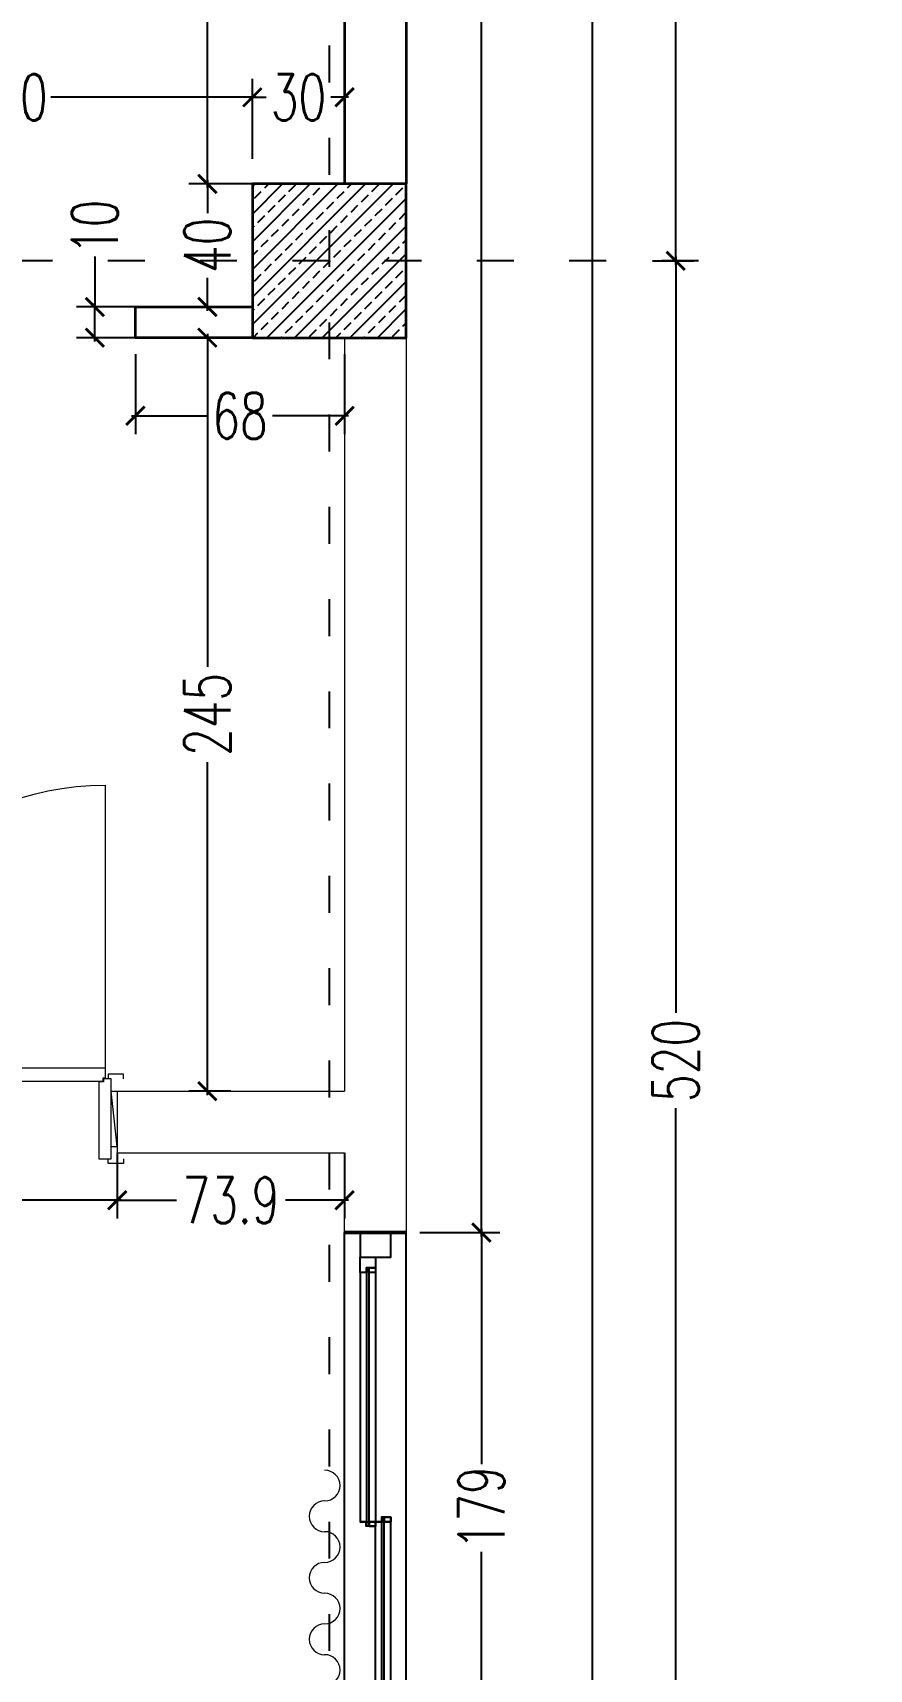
# Model space of a CAD drawing. Header units: centimetres. Extents: x -3207095 to 15275363, y -32656 to 4798027.
# Drawn here: x 701674 to 701946, y 4438882 to 4439414 of the extents above; entities that cross this region are included whole.
import ezdxf

# ---------------------------------------------------------------- set-up
doc = ezdxf.new("R2010")
doc.units = ezdxf.units.CM
doc.linetypes.add('ACAD_ISO03W100', pattern=[30, 12, -18])
doc.linetypes.add('DUZ', pattern=[500, 500])
doc.layers.get('0').update_dxf_attribs({"color": 1, "linetype": 'DUZ'})
for name, color, linetype in [('AGAC', 116, 'Continuous'), ('DIM', 1, 'DUZ'), ('KOLTAR_F', 145, 'Continuous'), ('PEN', 161, 'Continuous')]:
    doc.layers.add(name, color=color, linetype=linetype)
for name, color, linetype, lineweight in [('cam', 143, 'Continuous', 20), ('DUV', 220, 'Continuous', 50), ('DUVAR', 7, 'Continuous', 35), ('FE_PERDE', 205, 'Continuous', 15), ('gor25', 142, 'Continuous', 25), ('iç duvar', 7, 'Continuous', 50), ('KAPEN', 151, 'Continuous', 9), ('KOLON_F', 3, 'Continuous', 35)]:
    doc.layers.add(name, color=color, linetype=linetype, lineweight=lineweight)
doc.styles.add('DIM', font='ROMANSTW.SHX', dxfattribs={"width": 0.7})
doc.dimstyles.new('1_100', dxfattribs={"dimtxt": 15, "dimasz": 6, "dimexe": 6, "dimexo": 0, "dimgap": 2, "dimtad": 0, "dimdec": 1, "dimzin": 11, "dimdsep": 46, "dimtxsty": 'DIM', "dimblk": 'ARCHTICK', "dimcen": 3, "dimdle": 1.25, "dimclrt": 2, "dimadec": 0, "dimazin": 0, "dimtfac": 1.25, "dimtdec": 1, "dimtix": 1, "dimtofl": 0, "dimtmove": 1, "dimatfit": 3, "dimldrblk": 'ARCHTICK', "dimfxl": 20, "dimfxlon": 1, "dimtolj": 1, "dimtzin": 0, "dimarcsym": 0})

# ---------------------------------------------------------------- blocks, each defined once
blk = doc.blocks.new('GEN_BLOCK00601')
at = {"linetype": 'Continuous', "ltscale": 50}
for centre, start, end in [((50, 50), 0, 180), ((250, 50), 0, 180), ((450, 50), 0, 180), ((650, 50), 0, 180), ((850, 50), 0, 180), ((150, 50), 180, 0), ((350, 50), 180, 0), ((550, 50), 180, 0), ((750, 50), 180, 0), ((950, 50), 180, 0)]:
    blk.add_arc(centre, 50, start, end, dxfattribs=at)
for tag in ['Sfb', 'FLOOR']:
    blk.add_attdef(tag, (0, 0), '', height=1)
blk = doc.blocks.new('K210')
for p, q in [((0.04, 0.985), (0.04, 0.032)), ((0.96, 0.032), (0.96, 0.065)), ((0.04, 0.032), (0.047, 0.032)), ((0.047, 0.032), (0.047, 0.022)), ((0.047, 0.022), (0.953, 0.022)), ((0.953, 0.032), (0.96, 0.032)), ((0.953, 0.022), (0.953, 0.032))]:
    blk.add_line(p, q)
for points in [[(0.04, 0.065), (0.96, 0.065)], [(-0.02, 0.03), (-0.02, 0.045), (0.03, 0.045), (0.03, 0.03)], [(1.02, 0.03), (1.02, 0.045), (0.97, 0.045), (0.97, 0.03)], [(0.02, -0.19), (0, -0.19), (0.02, -0.01), (0, -0.01)], [(0.98, -0.19), (1, -0.19), (0.98, -0.01), (1, -0.01)], [(-0.02, -0.23), (-0.02, -0.245), (0.03, -0.245), (0.03, -0.23)], [(1.02, -0.23), (1.02, -0.245), (0.97, -0.245), (0.97, -0.23)]]:
    blk.add_lwpolyline(points)
for points in [[(0.02, 0.03), (0.045, 0.03), (0.045, 0.02), (0.06, 0.02), (0.06, -0.23), (0.02, -0.23)], [(0.98, 0.03), (0.955, 0.03), (0.955, 0.02), (0.94, 0.02), (0.94, -0.23), (0.98, -0.23)]]:
    blk.add_lwpolyline(points, close=True)
blk.add_arc((0.04, 0.065), 0.92, 0, 90)
blk = doc.blocks.new('_ArchTick')
at = {"color": 0, "linetype": 'ByBlock', "const_width": 0.15}
blk.add_lwpolyline([(-0.5, -0.5), (0.5, 0.5)], dxfattribs=at)
blk = doc.blocks.new('*D5183')
at = {"layer": 'Defpoints', "color": 0, "linetype": 'Continuous', "lineweight": 5, "transparency": 16777216}
for p in [(701795.1, 4439884.58), (701819.55, 4439884.58), (701795.1, 4439023.59)]:
    blk.add_point(p, dxfattribs=at)
at = {"layer": 'DIM', "color": 0, "linetype": 'Continuous', "lineweight": -2, "transparency": 16777216}
for p, q in [((701819.55, 4439885.83), (701819.55, 4439467.33)), ((701799.55, 4439884.58), (701825.55, 4439884.58)), ((701819.55, 4439022.34), (701819.55, 4439440.83)), ((701799.55, 4439023.59), (701825.55, 4439023.59))]:
    blk.add_line(p, q, dxfattribs=at)
at = {"layer": 'DIM', "color": 0, "linetype": 'Continuous', "lineweight": -2, "transparency": 16777216, "xscale": 6, "yscale": 6, "zscale": 6}
for p, rotation in [((701819.55, 4439884.58), 90), ((701819.55, 4439023.59), 270)]:
    blk.add_blockref('_ArchTick', p, dxfattribs=dict(at, rotation=rotation))
at = {"layer": 'DIM', "color": 2, "linetype": 'Continuous', "lineweight": 5, "transparency": 16777216, "insert": (701819.55, 4439454.08), "char_height": 15, "attachment_point": 5, "rotation": 90, "style": 'DIM'}
blk.add_mtext('\\A1;861', dxfattribs=at)
blk = doc.blocks.new('*D5184')
at = {"layer": 'Defpoints', "color": 0, "linetype": 'Continuous', "lineweight": 5, "transparency": 16777216}
for p in [(701875.12, 4439859.58), (701875.12, 4439339.58), (701882.71, 4439339.58)]:
    blk.add_point(p, dxfattribs=at)
at = {"layer": 'DIM', "color": 0, "linetype": 'Continuous', "lineweight": -2, "transparency": 16777216}
for p, q in [((701875.12, 4439859.58), (701888.71, 4439859.58)), ((701882.71, 4439860.83), (701882.71, 4439615.08)), ((701882.71, 4439338.33), (701882.71, 4439584.08)), ((701875.12, 4439339.58), (701888.71, 4439339.58))]:
    blk.add_line(p, q, dxfattribs=at)
at = {"layer": 'DIM', "color": 0, "linetype": 'Continuous', "lineweight": -2, "transparency": 16777216, "xscale": 6, "yscale": 6, "zscale": 6}
for p, rotation in [((701882.71, 4439859.58), 90), ((701882.71, 4439339.58), 270)]:
    blk.add_blockref('_ArchTick', p, dxfattribs=dict(at, rotation=rotation))
at = {"layer": 'DIM', "color": 2, "linetype": 'Continuous', "lineweight": 5, "transparency": 16777216, "insert": (701882.71, 4439599.58), "char_height": 15, "attachment_point": 5, "rotation": 90, "style": 'DIM'}
blk.add_mtext('\\A1;520', dxfattribs=at)
blk = doc.blocks.new('*D5186')
at = {"layer": 'Defpoints', "color": 0, "linetype": 'Continuous', "lineweight": 5, "transparency": 16777216}
for p in [(701875.12, 4439339.58), (701882.71, 4438819.58), (701945.63, 4438819.58)]:
    blk.add_point(p, dxfattribs=at)
at = {"layer": 'DIM', "color": 0, "linetype": 'Continuous', "lineweight": -2, "transparency": 16777216}
for p, q in [((701875.12, 4439339.58), (701888.71, 4439339.58)), ((701882.71, 4439340.83), (701882.71, 4439095.08)), ((701882.71, 4438818.33), (701882.71, 4439064.08)), ((701902.71, 4438819.58), (701876.71, 4438819.58))]:
    blk.add_line(p, q, dxfattribs=at)
at = {"layer": 'DIM', "color": 0, "linetype": 'Continuous', "lineweight": -2, "transparency": 16777216, "xscale": 6, "yscale": 6, "zscale": 6}
for p, rotation in [((701882.71, 4439339.58), 90), ((701882.71, 4438819.58), 270)]:
    blk.add_blockref('_ArchTick', p, dxfattribs=dict(at, rotation=rotation))
at = {"layer": 'DIM', "color": 2, "linetype": 'Continuous', "lineweight": 5, "transparency": 16777216, "insert": (701882.71, 4439079.58), "char_height": 15, "attachment_point": 5, "rotation": 90, "style": 'DIM'}
blk.add_mtext('\\A1;520', dxfattribs=at)
blk = doc.blocks.new('*D5191')
at = {"layer": 'Defpoints', "color": 0, "linetype": 'Continuous', "lineweight": 5, "transparency": 16777216}
for p in [(701825.72, 4439884.58), (701855.58, 4439884.58), (701825.72, 4436944.58)]:
    blk.add_point(p, dxfattribs=at)
at = {"layer": 'DIM', "color": 0, "linetype": 'Continuous', "lineweight": -2, "transparency": 16777216}
for p, q in [((701855.58, 4439885.83), (701855.58, 4438435.08)), ((701835.58, 4439884.58), (701861.58, 4439884.58)), ((701855.58, 4436943.33), (701855.58, 4438394.08)), ((701835.58, 4436944.58), (701861.58, 4436944.58))]:
    blk.add_line(p, q, dxfattribs=at)
at = {"layer": 'DIM', "color": 0, "linetype": 'Continuous', "lineweight": -2, "transparency": 16777216, "xscale": 6, "yscale": 6, "zscale": 6}
for p, rotation in [((701855.58, 4439884.58), 90), ((701855.58, 4436944.58), 270)]:
    blk.add_blockref('_ArchTick', p, dxfattribs=dict(at, rotation=rotation))
at = {"layer": 'DIM', "color": 2, "linetype": 'Continuous', "lineweight": 5, "transparency": 16777216, "insert": (701855.58, 4438414.58), "char_height": 15, "attachment_point": 5, "rotation": 90, "style": 'DIM'}
blk.add_mtext('\\A1;2940', dxfattribs=at)
blk = doc.blocks.new('*D5192')
at = {"layer": 'Defpoints', "color": 0, "linetype": 'Continuous', "lineweight": 5, "transparency": 16777216}
for p in [(701795.1, 4439023.59), (701795.1, 4438844.58), (701819.55, 4438844.58)]:
    blk.add_point(p, dxfattribs=at)
at = {"layer": 'DIM', "color": 0, "linetype": 'Continuous', "lineweight": -2, "transparency": 16777216}
for p, q in [((701819.55, 4439024.84), (701819.55, 4438948.33)), ((701799.55, 4439023.59), (701825.55, 4439023.59)), ((701819.55, 4438843.33), (701819.55, 4438919.83)), ((701799.55, 4438844.58), (701825.55, 4438844.58))]:
    blk.add_line(p, q, dxfattribs=at)
at = {"layer": 'DIM', "color": 0, "linetype": 'Continuous', "lineweight": -2, "transparency": 16777216, "xscale": 6, "yscale": 6, "zscale": 6}
for p, rotation in [((701819.55, 4439023.59), 90), ((701819.55, 4438844.58), 270)]:
    blk.add_blockref('_ArchTick', p, dxfattribs=dict(at, rotation=rotation))
at = {"layer": 'DIM', "color": 2, "linetype": 'Continuous', "lineweight": 5, "transparency": 16777216, "insert": (701819.55, 4438934.08), "char_height": 15, "attachment_point": 5, "rotation": 90, "style": 'DIM'}
blk.add_mtext('\\A1;179', dxfattribs=at)
blk = doc.blocks.new('*D5002')
at = {"layer": 'Defpoints', "color": 0, "linetype": 'Continuous', "lineweight": 5, "transparency": 16777216}
for p in [(701730.47, 4439314.58), (701738.15, 4439314.58), (701738.15, 4439069.58)]:
    blk.add_point(p, dxfattribs=at)
at = {"layer": 'DIM', "color": 0, "linetype": 'Continuous', "lineweight": -2, "transparency": 16777216}
for p, q in [((701738.15, 4439314.58), (701724.47, 4439314.58)), ((701730.47, 4439315.83), (701730.47, 4439207.58)), ((701730.47, 4439068.33), (701730.47, 4439176.58)), ((701738.15, 4439069.58), (701724.47, 4439069.58))]:
    blk.add_line(p, q, dxfattribs=at)
at = {"layer": 'DIM', "color": 0, "linetype": 'Continuous', "lineweight": -2, "transparency": 16777216, "xscale": 6, "yscale": 6, "zscale": 6}
for p, rotation in [((701730.47, 4439314.58), 90), ((701730.47, 4439069.58), 270)]:
    blk.add_blockref('_ArchTick', p, dxfattribs=dict(at, rotation=rotation))
at = {"layer": 'DIM', "color": 2, "linetype": 'Continuous', "lineweight": 5, "transparency": 16777216, "insert": (701730.47, 4439192.08), "char_height": 15, "attachment_point": 5, "rotation": 90, "style": 'DIM'}
blk.add_mtext('\\A1;245', dxfattribs=at)
blk = doc.blocks.new('*D5003')
at = {"layer": 'Defpoints', "color": 0, "linetype": 'Continuous', "lineweight": 5, "transparency": 16777216}
for p in [(701730.47, 4439364.58), (701745.1, 4439364.58), (701737.49, 4439324.58)]:
    blk.add_point(p, dxfattribs=at)
at = {"layer": 'DIM', "color": 0, "linetype": 'Continuous', "lineweight": -2, "transparency": 16777216}
for p, q in [((701745.1, 4439364.58), (701724.47, 4439364.58)), ((701730.47, 4439365.83), (701730.47, 4439355.08)), ((701730.47, 4439323.33), (701730.47, 4439334.08)), ((701737.49, 4439324.58), (701724.47, 4439324.58))]:
    blk.add_line(p, q, dxfattribs=at)
at = {"layer": 'DIM', "color": 0, "linetype": 'Continuous', "lineweight": -2, "transparency": 16777216, "xscale": 6, "yscale": 6, "zscale": 6}
for p, rotation in [((701730.47, 4439364.58), 90), ((701730.47, 4439324.58), 270)]:
    blk.add_blockref('_ArchTick', p, dxfattribs=dict(at, rotation=rotation))
at = {"layer": 'DIM', "color": 2, "linetype": 'Continuous', "lineweight": 5, "transparency": 16777216, "insert": (701730.47, 4439344.58), "char_height": 15, "attachment_point": 5, "rotation": 90, "style": 'DIM'}
blk.add_mtext('\\A1;40', dxfattribs=at)
blk = doc.blocks.new('*D5004')
at = {"layer": 'Defpoints', "color": 0, "linetype": 'Continuous', "lineweight": 5, "transparency": 16777216}
for p in [(701693.9, 4439324.58), (701707.1, 4439324.58), (701707.1, 4439314.58)]:
    blk.add_point(p, dxfattribs=at)
at = {"layer": 'DIM', "color": 0, "linetype": 'Continuous', "lineweight": -2, "transparency": 16777216}
for p, q in [((701693.9, 4439341), (701693.9, 4439324.58)), ((701707.1, 4439324.58), (701687.9, 4439324.58)), ((701693.9, 4439313.33), (701693.9, 4439325.83)), ((701707.1, 4439314.58), (701687.9, 4439314.58))]:
    blk.add_line(p, q, dxfattribs=at)
at = {"layer": 'DIM', "color": 0, "linetype": 'Continuous', "lineweight": -2, "transparency": 16777216, "xscale": 6, "yscale": 6, "zscale": 6}
for p, rotation in [((701693.9, 4439324.58), 90), ((701693.9, 4439314.58), 270)]:
    blk.add_blockref('_ArchTick', p, dxfattribs=dict(at, rotation=rotation))
at = {"layer": 'DIM', "color": 2, "linetype": 'Continuous', "lineweight": 5, "transparency": 16777216, "insert": (701693.9, 4439350.5), "char_height": 15, "attachment_point": 5, "rotation": 90, "style": 'DIM'}
blk.add_mtext('\\A1;10', dxfattribs=at)
blk = doc.blocks.new('*D5005')
at = {"layer": 'Defpoints', "color": 0, "linetype": 'Continuous', "lineweight": 5, "transparency": 16777216}
for p in [(701730.47, 4439834.58), (701745.1, 4439834.58), (701745.1, 4439364.58)]:
    blk.add_point(p, dxfattribs=at)
at = {"layer": 'DIM', "color": 0, "linetype": 'Continuous', "lineweight": -2, "transparency": 16777216}
for p, q in [((701745.1, 4439834.58), (701724.47, 4439834.58)), ((701730.47, 4439835.83), (701730.47, 4439615.08)), ((701730.47, 4439363.33), (701730.47, 4439584.08)), ((701745.1, 4439364.58), (701724.47, 4439364.58))]:
    blk.add_line(p, q, dxfattribs=at)
at = {"layer": 'DIM', "color": 0, "linetype": 'Continuous', "lineweight": -2, "transparency": 16777216, "xscale": 6, "yscale": 6, "zscale": 6}
for p, rotation in [((701730.47, 4439834.58), 90), ((701730.47, 4439364.58), 270)]:
    blk.add_blockref('_ArchTick', p, dxfattribs=dict(at, rotation=rotation))
at = {"layer": 'DIM', "color": 2, "linetype": 'Continuous', "lineweight": 5, "transparency": 16777216, "insert": (701730.47, 4439599.58), "char_height": 15, "attachment_point": 5, "rotation": 90, "style": 'DIM'}
blk.add_mtext('\\A1;470', dxfattribs=at)
blk = doc.blocks.new('*D5012')
at = {"layer": 'Defpoints', "color": 0, "linetype": 'Continuous', "lineweight": 5, "transparency": 16777216}
for p in [(701745.1, 4439392.75), (701585.1, 4439364.58), (701745.1, 4439364.58)]:
    blk.add_point(p, dxfattribs=at)
at = {"layer": 'DIM', "color": 0, "linetype": 'Continuous', "lineweight": -2, "transparency": 16777216}
for p, q in [((701585.1, 4439372.75), (701585.1, 4439398.75)), ((701745.1, 4439372.75), (701745.1, 4439398.75)), ((701583.85, 4439392.75), (701650.6, 4439392.75)), ((701746.35, 4439392.75), (701679.6, 4439392.75))]:
    blk.add_line(p, q, dxfattribs=at)
at = {"layer": 'DIM', "color": 0, "linetype": 'Continuous', "lineweight": -2, "transparency": 16777216, "xscale": 6, "yscale": 6, "zscale": 6, "rotation": 180}
blk.add_blockref('_ArchTick', (701585.1, 4439392.75), dxfattribs=at)
at = {"layer": 'DIM', "color": 0, "linetype": 'Continuous', "lineweight": -2, "transparency": 16777216, "xscale": 6, "yscale": 6, "zscale": 6}
blk.add_blockref('_ArchTick', (701745.1, 4439392.75), dxfattribs=at)
at = {"layer": 'DIM', "color": 2, "linetype": 'Continuous', "lineweight": 5, "transparency": 16777216, "insert": (701665.1, 4439392.75), "char_height": 15, "attachment_point": 5, "style": 'DIM'}
blk.add_mtext('\\A1;160', dxfattribs=at)
blk = doc.blocks.new('*D5013')
at = {"layer": 'Defpoints', "color": 0, "linetype": 'Continuous', "lineweight": 5, "transparency": 16777216}
for p in [(701775.1, 4439392.75), (701745.1, 4439364.58), (701775.1, 4439364.58)]:
    blk.add_point(p, dxfattribs=at)
at = {"layer": 'DIM', "color": 0, "linetype": 'Continuous', "lineweight": -2, "transparency": 16777216}
for p, q in [((701745.1, 4439372.75), (701745.1, 4439398.75)), ((701775.1, 4439372.75), (701775.1, 4439398.75)), ((701743.85, 4439392.75), (701749.6, 4439392.75)), ((701776.35, 4439392.75), (701770.6, 4439392.75))]:
    blk.add_line(p, q, dxfattribs=at)
at = {"layer": 'DIM', "color": 0, "linetype": 'Continuous', "lineweight": -2, "transparency": 16777216, "xscale": 6, "yscale": 6, "zscale": 6, "rotation": 180}
blk.add_blockref('_ArchTick', (701745.1, 4439392.75), dxfattribs=at)
at = {"layer": 'DIM', "color": 0, "linetype": 'Continuous', "lineweight": -2, "transparency": 16777216, "xscale": 6, "yscale": 6, "zscale": 6}
blk.add_blockref('_ArchTick', (701775.1, 4439392.75), dxfattribs=at)
at = {"layer": 'DIM', "color": 2, "linetype": 'Continuous', "lineweight": 5, "transparency": 16777216, "insert": (701760.1, 4439392.75), "char_height": 15, "attachment_point": 5, "style": 'DIM'}
blk.add_mtext('\\A1;30', dxfattribs=at)
blk = doc.blocks.new('*D5015')
at = {"layer": 'Defpoints', "color": 0, "linetype": 'Continuous', "lineweight": 5, "transparency": 16777216}
for p in [(701707.1, 4439314.58), (701775.1, 4439314.58), (701707.1, 4439289.2)]:
    blk.add_point(p, dxfattribs=at)
at = {"layer": 'DIM', "color": 0, "linetype": 'Continuous', "lineweight": -2, "transparency": 16777216}
for p, q in [((701707.1, 4439309.2), (701707.1, 4439283.2)), ((701775.1, 4439309.2), (701775.1, 4439283.2)), ((701705.85, 4439289.2), (701730.6, 4439289.2)), ((701776.35, 4439289.2), (701751.6, 4439289.2))]:
    blk.add_line(p, q, dxfattribs=at)
at = {"layer": 'DIM', "color": 0, "linetype": 'Continuous', "lineweight": -2, "transparency": 16777216, "xscale": 6, "yscale": 6, "zscale": 6, "rotation": 180}
blk.add_blockref('_ArchTick', (701707.1, 4439289.2), dxfattribs=at)
at = {"layer": 'DIM', "color": 0, "linetype": 'Continuous', "lineweight": -2, "transparency": 16777216, "xscale": 6, "yscale": 6, "zscale": 6}
blk.add_blockref('_ArchTick', (701775.1, 4439289.2), dxfattribs=at)
at = {"layer": 'DIM', "color": 2, "linetype": 'Continuous', "lineweight": 5, "transparency": 16777216, "insert": (701741.1, 4439289.2), "char_height": 15, "attachment_point": 5, "style": 'DIM'}
blk.add_mtext('\\A1;68', dxfattribs=at)
blk = doc.blocks.new('*D5049')
at = {"layer": 'Defpoints', "color": 0, "linetype": 'Continuous', "lineweight": 5, "transparency": 16777216}
for p in [(701701.21, 4439049.58), (701775.1, 4439049.58), (701701.21, 4439034.13)]:
    blk.add_point(p, dxfattribs=at)
at = {"layer": 'DIM', "color": 0, "linetype": 'Continuous', "lineweight": -2, "transparency": 16777216}
for p, q in [((701701.21, 4439049.58), (701701.21, 4439028.13)), ((701775.1, 4439049.58), (701775.1, 4439028.13)), ((701699.96, 4439034.13), (701720.4, 4439034.13)), ((701776.35, 4439034.13), (701755.9, 4439034.13))]:
    blk.add_line(p, q, dxfattribs=at)
at = {"layer": 'DIM', "color": 0, "linetype": 'Continuous', "lineweight": -2, "transparency": 16777216, "xscale": 6, "yscale": 6, "zscale": 6, "rotation": 180}
blk.add_blockref('_ArchTick', (701701.21, 4439034.13), dxfattribs=at)
at = {"layer": 'DIM', "color": 0, "linetype": 'Continuous', "lineweight": -2, "transparency": 16777216, "xscale": 6, "yscale": 6, "zscale": 6}
blk.add_blockref('_ArchTick', (701775.1, 4439034.13), dxfattribs=at)
at = {"layer": 'DIM', "color": 2, "linetype": 'Continuous', "lineweight": 5, "transparency": 16777216, "insert": (701738.15, 4439034.13), "char_height": 15, "attachment_point": 5, "style": 'DIM'}
blk.add_mtext('\\A1;73.9', dxfattribs=at)
blk = doc.blocks.new('*D5050')
at = {"layer": 'Defpoints', "color": 0, "linetype": 'Continuous', "lineweight": 5, "transparency": 16777216}
for p in [(701601.21, 4439049.58), (701701.21, 4439049.58), (701601.21, 4439034.13)]:
    blk.add_point(p, dxfattribs=at)
at = {"layer": 'DIM', "color": 0, "linetype": 'Continuous', "lineweight": -2, "transparency": 16777216}
for p, q in [((701601.21, 4439049.58), (701601.21, 4439028.13)), ((701701.21, 4439049.58), (701701.21, 4439028.13)), ((701599.96, 4439034.13), (701636.71, 4439034.13)), ((701702.46, 4439034.13), (701665.71, 4439034.13))]:
    blk.add_line(p, q, dxfattribs=at)
at = {"layer": 'DIM', "color": 0, "linetype": 'Continuous', "lineweight": -2, "transparency": 16777216, "xscale": 6, "yscale": 6, "zscale": 6, "rotation": 180}
blk.add_blockref('_ArchTick', (701601.21, 4439034.13), dxfattribs=at)
at = {"layer": 'DIM', "color": 0, "linetype": 'Continuous', "lineweight": -2, "transparency": 16777216, "xscale": 6, "yscale": 6, "zscale": 6}
blk.add_blockref('_ArchTick', (701701.21, 4439034.13), dxfattribs=at)
at = {"layer": 'DIM', "color": 2, "linetype": 'Continuous', "lineweight": 5, "transparency": 16777216, "insert": (701651.21, 4439034.13), "char_height": 15, "attachment_point": 5, "style": 'DIM'}
blk.add_mtext('\\A1;100', dxfattribs=at)

msp = doc.modelspace()

# ---------------------------------------------------------------- hatches: boundary and pattern name
at = {"layer": 'KOLTAR_F'}
h = msp.add_hatch(dxfattribs=at)
h.set_pattern_fill('ANSI33', color=256, style=0)
h.set_pattern_definition([(45, (37461.6195, -65047.8906), (-4.4901280605, 4.4901280605), []), (45, (37466.1096, -65047.8906), (-4.4901280605, 4.4901280605), [3.175, -1.5875])])
h.paths.add_polyline_path([(701795.1, 4439364.58), (701745.1, 4439364.58), (701745.1, 4439314.58), (701795.1, 4439314.58)])

# ---------------------------------------------------------------- linework, layer by layer
at = {"color": 232, "linetype": 'ACAD_ISO03W100'}
for p, q in [((701770.1, 4439979.58), (701770.1, 4436849.58)), ((701890.1, 4439339.58), (697950.1, 4439339.58))]:
    msp.add_line(p, q, dxfattribs=at)
at = {"layer": 'AGAC'}
for p, q in [((701775.1, 4438843.59), (701775.1, 4439023.59)), ((701795.1, 4438844.58), (701795.1, 4439023.59))]:
    msp.add_line(p, q, dxfattribs=at)
at = {"layer": 'cam'}
for p, q in [((701782.1, 4439012.09), (701782.1, 4438928.09)), ((701782.6, 4439012.09), (701782.6, 4438928.09)), ((701783.1, 4439012.09), (701783.1, 4438928.09)), ((701787.1, 4438855.09), (701787.1, 4438931.09)), ((701787.6, 4438855.09), (701787.6, 4438931.09)), ((701788.1, 4438855.09), (701788.1, 4438931.09))]:
    msp.add_line(p, q, dxfattribs=at)
at = {"layer": 'DUV'}
msp.add_line((701795.1, 4439023.59), (701775.1, 4439023.59), dxfattribs=at)
msp.add_line((701795.1, 4439023.59), (701775.1, 4439023.59), dxfattribs=at)
msp.add_line((701795.1, 4439023.59), (701775.1, 4439023.59), dxfattribs=at)
at = {"layer": 'DUVAR'}
for p, q in [((701775.1, 4439834.58), (701775.1, 4439364.58)), ((701795.1, 4439834.58), (701795.1, 4439364.58)), ((701795.1, 4439023.59), (701775.1, 4439023.59)), ((701795.1, 4439023.59), (701775.1, 4439023.59)), ((701795.1, 4439023.59), (701775.1, 4439023.59))]:
    msp.add_line(p, q, dxfattribs=at)
msp.add_lwpolyline([(701745.1, 4439314.58), (701707.1, 4439314.58), (701707.1, 4439324.58), (701745.1, 4439324.58)], dxfattribs=at)
at = {"layer": 'gor25'}
for p, q in [((701780.1, 4439010.59), (701780.1, 4438929.59)), ((701785.1, 4439010.59), (701785.1, 4438929.59)), ((701785.1, 4438856.59), (701785.1, 4438929.59)), ((701790.1, 4438856.59), (701790.1, 4438929.59))]:
    msp.add_line(p, q, dxfattribs=at)
at = {"layer": 'iç duvar', "color": 7, "lineweight": 18}
for p, q in [((701775.1, 4439314.58), (701775.1, 4439069.58)), ((701795.1, 4439314.58), (701795.1, 4439023.59)), ((701701.21, 4439069.58), (701775.1, 4439069.58)), ((701701.21, 4439069.58), (701701.21, 4439049.58)), ((701701.21, 4439049.58), (701775.1, 4439049.58)), ((701775.1, 4439023.59), (701775.1, 4439049.58)), ((701775.1, 4439023.59), (701775.1, 4439049.58)), ((701795.1, 4438724.58), (701795.1, 4438914.58))]:
    msp.add_line(p, q, dxfattribs=at)
at = {"layer": 'KOLON_F'}
msp.add_lwpolyline([(701795.1, 4439364.58), (701745.1, 4439364.58), (701745.1, 4439314.58), (701795.1, 4439314.58)], close=True, dxfattribs=at)
at = {"layer": 'PEN'}
for points in [[(701780.1, 4439015.59), (701780.1, 4439015.59), (701790.1, 4439015.59), (701790.1, 4439023.59), (701790.1, 4439023.59), (701780.1, 4439023.59), (701780.1, 4439023.59), (701780.1, 4439023.59), (701780.1, 4439015.59)], [(701780.1, 4439015.59), (701780.1, 4439015.59), (701790.1, 4439015.59), (701790.1, 4439023.59), (701790.1, 4439023.59), (701780.1, 4439023.59), (701780.1, 4439023.59), (701780.1, 4439023.59), (701780.1, 4439015.59)], [(701780.1, 4439015.59), (701780.1, 4439015.59), (701790.1, 4439015.59), (701790.1, 4439023.59), (701790.1, 4439023.59), (701780.1, 4439023.59), (701780.1, 4439023.59), (701780.1, 4439023.59), (701780.1, 4439015.59)], [(701780.1, 4439015.59), (701780.1, 4439015.59), (701785.1, 4439015.59), (701785.1, 4439012.09), (701783.1, 4439012.09), (701782.1, 4439012.09), (701782.1, 4439010.59), (701780.1, 4439010.59), (701780.1, 4439015.59)], [(701780.1, 4439015.59), (701780.1, 4439015.59), (701785.1, 4439015.59), (701785.1, 4439012.09), (701783.1, 4439012.09), (701782.1, 4439012.09), (701782.1, 4439010.59), (701780.1, 4439010.59), (701780.1, 4439015.59)], [(701780.1, 4439015.59), (701780.1, 4439015.59), (701785.1, 4439015.59), (701785.1, 4439012.09), (701783.1, 4439012.09), (701782.1, 4439012.09), (701782.1, 4439010.59), (701780.1, 4439010.59), (701780.1, 4439015.59)], [(701785.1, 4439012.09), (701785.1, 4439010.59), (701783.1, 4439010.59), (701783.1, 4439012.09)], [(701785.1, 4439012.09), (701785.1, 4439010.59), (701783.1, 4439010.59), (701783.1, 4439012.09)], [(701785.1, 4439012.09), (701785.1, 4439010.59), (701783.1, 4439010.59), (701783.1, 4439012.09)], [(701780.1, 4438929.59), (701780.1, 4438929.59), (701785.1, 4438929.59), (701785.1, 4438928.09), (701783.1, 4438928.09), (701782.1, 4438928.09), (701782.1, 4438929.59), (701780.1, 4438929.59), (701780.1, 4438929.59)], [(701785.1, 4438928.09), (701785.1, 4438929.59), (701783.1, 4438929.59), (701783.1, 4438928.09)], [(701785.1, 4438929.59), (701785.1, 4438929.59), (701790.1, 4438929.59), (701790.1, 4438931.09), (701788.1, 4438931.09), (701787.1, 4438931.09), (701787.1, 4438929.59), (701785.1, 4438929.59), (701785.1, 4438929.59)], [(701790.1, 4438931.09), (701790.1, 4438929.59), (701788.1, 4438929.59), (701788.1, 4438931.09)]]:
    msp.add_lwpolyline(points, close=True, dxfattribs=at)

# ---------------------------------------------------------------- block references
at = {"layer": 'FE_PERDE', "extrusion": (0, 0, -1), "xscale": -0.100000202655411, "yscale": 0.100000202655411, "zscale": -0.100000202655411, "rotation": 270}
msp.add_blockref('GEN_BLOCK00601', (-701773.6, 4438846.35), dxfattribs=at)
at = {"layer": 'KAPEN', "xscale": -99.999999999621, "yscale": 99.999999999621, "zscale": 99.999999999621}
msp.add_blockref('K210', (701701.21, 4439070.58), dxfattribs=at)

# ---------------------------------------------------------------- dimensions: what is measured, and where the dimension line sits
at = {"layer": 'DIM', "linetype": 'Continuous', "lineweight": 5}
for base, p1, p2, angle, picture, middle in [((701819.55, 4439884.58), (701795.1, 4439023.59), (701795.1, 4439884.58), 90, '*D5183', (701819.55, 4439454.08)), ((701855.58, 4439884.58), (701825.72, 4436944.58), (701825.72, 4439884.58), 90, '*D5191', (701855.58, 4438414.58)), ((701882.71, 4439339.58), (701875.12, 4439859.58), (701875.12, 4439339.58), 90, '*D5184', (701882.71, 4439599.58)), ((701730.47, 4439834.58), (701745.1, 4439364.58), (701745.1, 4439834.58), 90, '*D5005', (701730.47, 4439599.58)), ((701745.1, 4439392.75), (701585.1, 4439364.58), (701745.1, 4439364.58), 180, '*D5012', (701665.1, 4439392.75)), ((701775.1, 4439392.75), (701745.1, 4439364.58), (701775.1, 4439364.58), 180, '*D5013', (701760.1, 4439392.75)), ((701730.47, 4439364.58), (701737.49, 4439324.58), (701745.1, 4439364.58), 90, '*D5003', (701730.47, 4439344.58)), ((701882.71, 4438819.58), (701875.12, 4439339.58), (701945.63, 4438819.58), 90, '*D5186', (701882.71, 4439079.58)), ((701730.47, 4439314.58), (701738.15, 4439069.58), (701738.15, 4439314.58), 90, '*D5002', (701730.47, 4439192.08)), ((701707.1, 4439289.2), (701775.1, 4439314.58), (701707.1, 4439314.58), 180, '*D5015', (701741.1, 4439289.2)), ((701601.21, 4439034.13), (701701.21, 4439049.58), (701601.21, 4439049.58), 180, '*D5050', (701651.21, 4439034.13)), ((701701.21, 4439034.13), (701775.1, 4439049.58), (701701.21, 4439049.58), 180, '*D5049', (701738.15, 4439034.13)), ((701819.55, 4438844.58), (701795.1, 4439023.59), (701795.1, 4438844.58), 90, '*D5192', (701819.55, 4438934.08))]:
    dim = msp.add_linear_dim(base=base, p1=p1, p2=p2, angle=angle, dimstyle='1_100', dxfattribs=at)
    dim.commit()
    dim.dimension.update_dxf_attribs({"geometry": picture, "text_midpoint": middle})
dim = msp.add_linear_dim(base=(701693.9, 4439324.58), p1=(701707.1, 4439314.58), p2=(701707.1, 4439324.58), angle=90, dimstyle='1_100', dxfattribs=at)
dim.commit()
dim.dimension.update_dxf_attribs({"geometry": '*D5004', "text_midpoint": (701693.9, 4439350.5), "dimtype": 160})

doc.saveas('drawing.dxf')
